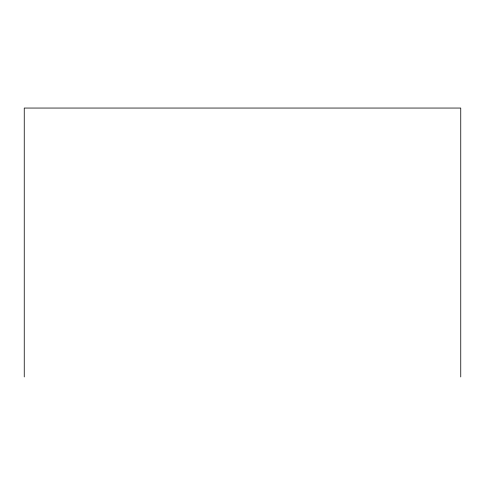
<?xml version="1.0" encoding="UTF-8"?>
<svg xmlns="http://www.w3.org/2000/svg" width="485" height="485" viewBox="0 0 485 485"><rect width="100%" height="100%" fill="white"/><g stroke="black" fill="none" stroke-linecap="round" stroke-linejoin="round"><path stroke-width="0.73" d="M460.75 376.948L460.75 108.052L24.25 108.052L24.25 376.948"/></g></svg>
